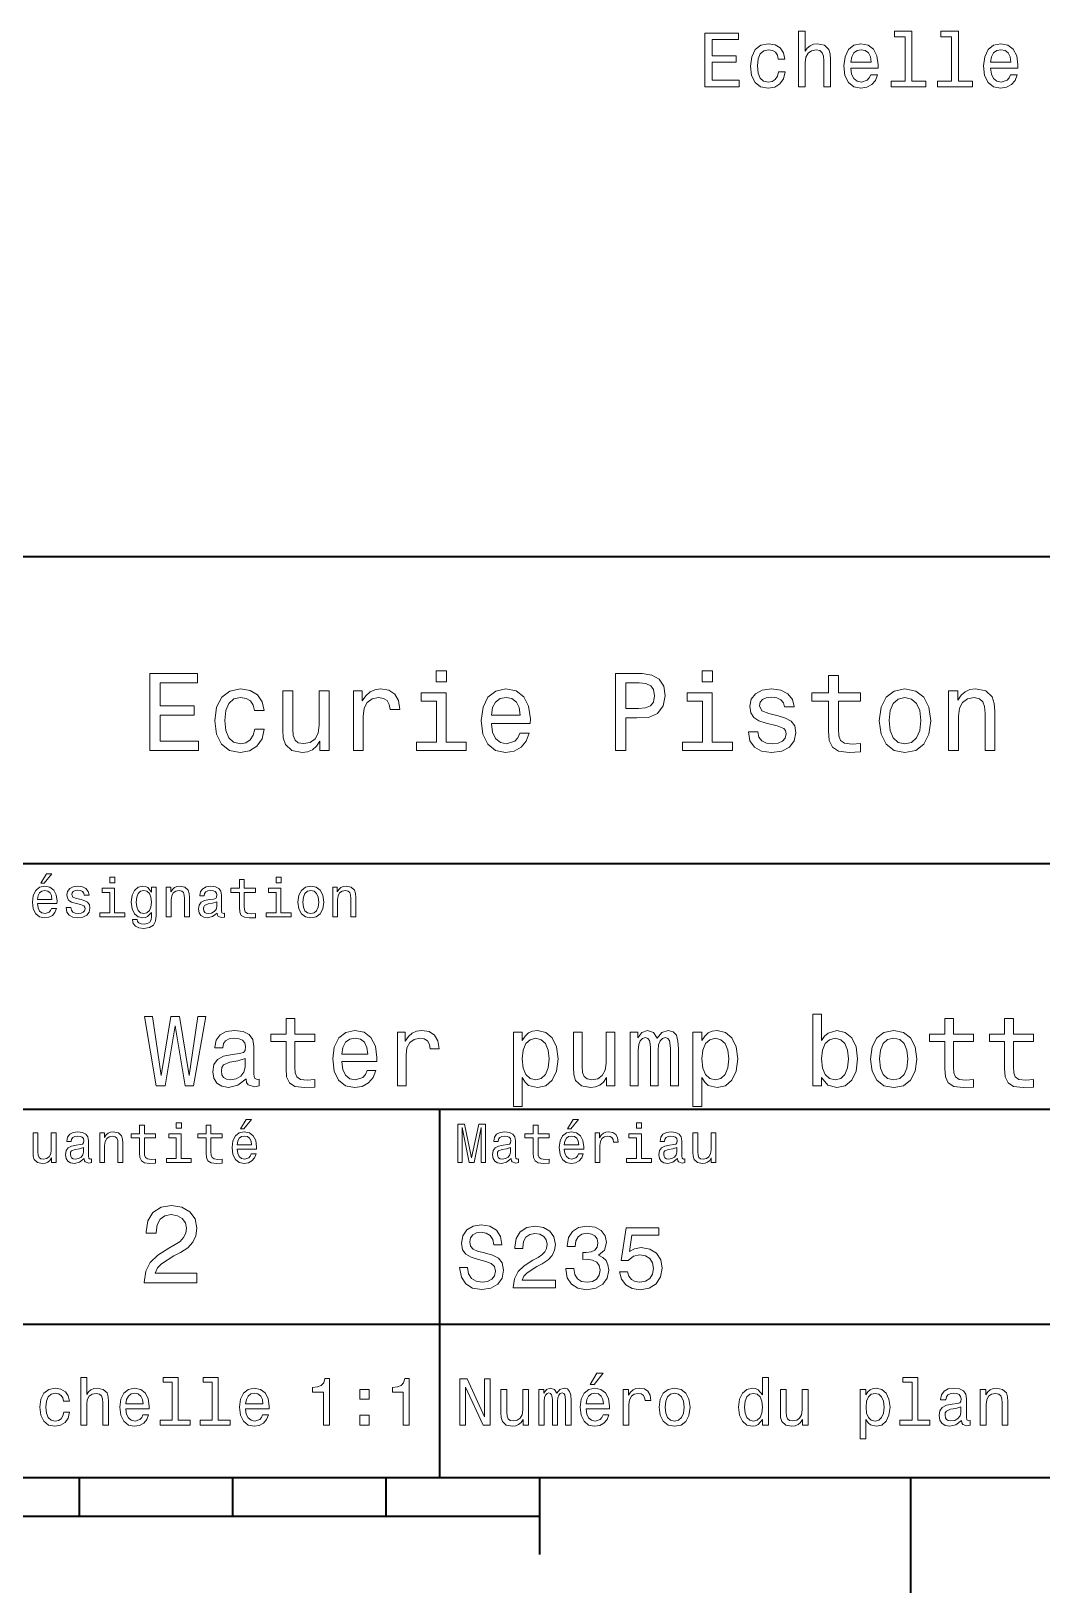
# Model space of a CAD drawing. Extents: x 0 to 297, y 0 to 210.
# Drawn here: x 165.4 to 231.2, y 2.5 to 104.2 of the extents above; entities that cross this region are included whole.
import ezdxf

# ---------------------------------------------------------------- set-up
doc = ezdxf.new("R2010")
doc.units = 0

msp = doc.modelspace()

# ---------------------------------------------------------------- linework, layer by layer
at = {"color": 7, "lineweight": 35}
for p, q in [((97, 70), (287, 70)), ((162, 50), (287, 50)), ((162, 34), (287, 34)), ((162, 20), (287, 20)), ((10, 10), (287, 10)), ((97, 10), (287, 10)), ((98.5, 7.5), (198.5, 7.5))]:
    msp.add_line(p, q, dxfattribs=at)
at = {"color": 7, "lineweight": 35, "ltscale": 0.35}
msp.add_line((192, 20), (192, 34), dxfattribs=at)
at = {"color": 7, "lineweight": 35, "ltscale": 0.25}
msp.add_line((192, 10), (192, 20), dxfattribs=at)
at = {"color": 7, "lineweight": 35, "ltscale": 0.0625}
for p, q in [((168.5, 10), (168.5, 7.5)), ((178.5, 10), (178.5, 7.5)), ((188.5, 10), (188.5, 7.5))]:
    msp.add_line(p, q, dxfattribs=at)
at = {"color": 7, "lineweight": 35, "ltscale": 0.125}
msp.add_line((198.5, 10), (198.5, 5), dxfattribs=at)
at = {"color": 7, "lineweight": 35, "ltscale": 0.1875}
msp.add_line((222.699997, 10), (222.699997, 2.5), dxfattribs=at)
at = {"color": 7, "lineweight": 13}
for points in [[(209.293045, 100.607895), (211.512054, 100.607895), (211.512054, 101.031525), (209.757019, 101.031525), (209.757019, 102.216682), (211.320419, 102.216682), (211.320419, 102.635269), (209.757019, 102.635269), (209.757019, 103.684265), (211.47171, 103.684265), (211.47171, 104.107895), (209.293045, 104.107895)], [(215.380219, 100.607895), (215.82402, 100.607895), (215.82402, 102.171295), (215.869415, 102.529366), (216.015656, 102.791611), (216.242615, 102.952995), (216.545197, 103.013512), (216.787277, 102.963081), (216.938568, 102.826912), (217.014221, 102.599968), (217.039444, 102.297379), (217.039444, 100.607895), (217.483246, 100.607895), (217.483246, 102.388153), (217.463074, 102.746223), (217.372284, 103.043777), (217.074738, 103.316109), (216.610764, 103.411926), (216.358597, 103.376625), (216.141739, 103.280807), (215.96019, 103.129509), (215.82402, 102.922737), (215.82402, 104.228935), (215.380219, 104.228935)], [(222.334824, 103.855736), (222.334824, 100.981094), (221.421997, 100.981094), (221.421997, 100.607895), (223.686417, 100.607895), (223.686417, 100.981094), (222.778625, 100.981094), (222.778625, 104.228935), (221.638855, 104.228935), (221.638855, 103.855736)], [(225.37085, 103.855736), (225.37085, 100.981094), (224.458023, 100.981094), (224.458023, 100.607895), (226.722443, 100.607895), (226.722443, 100.981094), (225.814651, 100.981094), (225.814651, 104.228935), (224.674881, 104.228935), (224.674881, 103.855736)], [(214.06897, 102.418411), (214.507736, 102.418411), (214.416962, 102.821869), (214.200104, 103.139595), (213.862198, 103.336281), (213.423447, 103.411926), (212.939301, 103.311066), (212.571136, 103.028641), (212.339157, 102.56971), (212.258453, 101.954437), (212.334106, 101.344208), (212.56105, 100.890312), (212.919128, 100.607895), (213.40831, 100.512077), (213.842026, 100.587723), (214.179932, 100.799538), (214.411911, 101.132393), (214.512787, 101.576195), (214.089157, 101.576195), (214.013504, 101.293777), (213.872284, 101.081955), (213.670563, 100.950836), (213.423447, 100.910492), (213.115814, 100.976051), (212.893906, 101.17778), (212.757736, 101.505592), (212.712341, 101.969566), (212.757736, 102.423454), (212.898941, 102.751266), (213.1259, 102.952995), (213.423447, 103.023598), (213.685684, 102.97821), (213.882385, 102.862221), (214.013504, 102.670578)], [(218.804565, 101.833397), (220.579788, 101.833397), (220.584824, 102.040169), (220.504135, 102.62014), (220.282227, 103.053864), (219.929214, 103.316109), (219.46019, 103.411926), (219.001251, 103.311066), (218.648224, 103.028641), (218.42128, 102.56971), (218.340591, 101.964523), (218.416245, 101.344208), (218.643188, 100.890312), (218.991165, 100.607895), (219.445053, 100.512077), (219.838425, 100.577637), (220.161194, 100.749107), (220.398224, 101.021439), (220.534393, 101.384552), (220.095642, 101.384552), (220.004852, 101.182823), (219.873734, 101.031525), (219.500534, 100.910492), (219.213074, 100.965965), (218.996216, 101.142479), (218.854996, 101.429939), (218.804565, 101.818268)], [(218.804565, 102.206596), (218.860046, 102.554581), (218.996216, 102.811783), (219.202988, 102.968124), (219.475311, 103.023598), (219.742615, 102.968124), (219.949387, 102.811783), (220.075455, 102.554581), (220.12085, 102.206596)], [(227.912643, 101.833397), (229.687851, 101.833397), (229.692902, 102.040169), (229.612213, 102.62014), (229.390305, 103.053864), (229.037277, 103.316109), (228.568253, 103.411926), (228.109329, 103.311066), (227.756302, 103.028641), (227.529358, 102.56971), (227.448654, 101.964523), (227.524307, 101.344208), (227.751251, 100.890312), (228.099243, 100.607895), (228.553131, 100.512077), (228.946503, 100.577637), (229.269272, 100.749107), (229.506302, 101.021439), (229.642456, 101.384552), (229.203705, 101.384552), (229.11293, 101.182823), (228.981796, 101.031525), (228.608597, 100.910492), (228.321136, 100.965965), (228.104279, 101.142479), (227.963074, 101.429939), (227.912643, 101.818268)], [(227.912643, 102.206596), (227.968109, 102.554581), (228.104279, 102.811783), (228.31105, 102.968124), (228.583389, 103.023598), (228.850677, 102.968124), (229.057449, 102.811783), (229.183533, 102.554581), (229.228912, 102.206596)], [(173.109512, 57.381123), (176.279541, 57.381123), (176.279541, 57.986309), (173.772339, 57.986309), (173.772339, 59.679394), (176.005768, 59.679394), (176.005768, 60.277374), (173.772339, 60.277374), (173.772339, 61.775936), (176.221893, 61.775936), (176.221893, 62.381123), (173.109512, 62.381123)], [(192.439484, 62.554031), (191.769455, 62.554031), (191.769455, 61.833572), (192.439484, 61.833572)], [(203.462524, 57.381123), (204.125351, 57.381123), (204.125351, 59.492073), (204.860229, 59.492073), (205.602295, 59.528095), (206.193085, 59.780258), (206.574921, 60.270172), (206.704605, 60.940201), (206.603745, 61.559795), (206.315552, 62.013687), (205.840057, 62.287464), (205.191635, 62.381123), (203.462524, 62.381123)], [(209.788177, 62.554031), (209.118149, 62.554031), (209.118149, 61.833572), (209.788177, 61.833572)], [(217.353027, 60.579971), (217.353027, 58.64193), (217.396255, 58.015129), (217.597992, 57.582851), (218.001434, 57.330688), (218.685883, 57.244236), (219.43515, 57.280258), (219.43515, 57.827808), (218.887604, 57.78458), (218.390488, 57.842216), (218.123917, 58.022331), (218.008652, 58.324928), (217.98703, 58.75), (217.98703, 60.579971), (219.43515, 60.579971), (219.43515, 61.120316), (217.98703, 61.120316), (217.98703, 62.251438), (217.353027, 62.251438), (217.353027, 61.120316), (216.257935, 61.120316), (216.257935, 60.579971)], [(179.932281, 59.967579), (180.559082, 59.967579), (180.429398, 60.543945), (180.119598, 60.997837), (179.636887, 61.278816), (179.010086, 61.386887), (178.318436, 61.242794), (177.792511, 60.839336), (177.46109, 60.183716), (177.345825, 59.304752), (177.453888, 58.432995), (177.778091, 57.78458), (178.289627, 57.381123), (178.988464, 57.244236), (179.608063, 57.352303), (180.090775, 57.6549), (180.42218, 58.130402), (180.566284, 58.764408), (179.96109, 58.764408), (179.853027, 58.36095), (179.651291, 58.058357), (179.363113, 57.871037), (179.010086, 57.8134), (178.570602, 57.907059), (178.253601, 58.195244), (178.059082, 58.663544), (177.994232, 59.326366), (178.059082, 59.974781), (178.260803, 60.443081), (178.585007, 60.731266), (179.010086, 60.83213), (179.38472, 60.767288), (179.66571, 60.601585), (179.853027, 60.327808)], [(184.788177, 61.25), (184.154175, 61.25), (184.154175, 59.016571), (184.082123, 58.497837), (183.873199, 58.123196), (183.548996, 57.892651), (183.123917, 57.820602), (182.785294, 57.878242), (182.569168, 58.051151), (182.446686, 58.346542), (182.417862, 58.764408), (182.417862, 61.25), (181.783859, 61.25), (181.783859, 58.706772), (181.805481, 58.195244), (181.942368, 57.770172), (182.360229, 57.381123), (183.030258, 57.244236), (183.390488, 57.294666), (183.700287, 57.424351), (183.966858, 57.647694), (184.182999, 57.971901), (184.182999, 57.381123), (184.788177, 57.381123)], [(186.380402, 57.381123), (187.014404, 57.381123), (187.014404, 59.592937), (187.079254, 60.12608), (187.273773, 60.507923), (187.590775, 60.738472), (188.015854, 60.817722), (188.332855, 60.767288), (188.570602, 60.623199), (188.714691, 60.378242), (188.765121, 60.046829), (189.406342, 60.046829), (189.319885, 60.630402), (189.082123, 61.048271), (188.685883, 61.30043), (188.145538, 61.386887), (187.778091, 61.32925), (187.46109, 61.185158), (187.180115, 60.940201), (186.956772, 60.608788), (186.956772, 61.25), (186.380402, 61.25)], [(192.417862, 57.914265), (192.417862, 61.120316), (190.789627, 61.120316), (190.789627, 60.579971), (191.783859, 60.579971), (191.783859, 57.914265), (190.48703, 57.914265), (190.48703, 57.381123), (193.729111, 57.381123), (193.729111, 57.914265)], [(195.37175, 59.131844), (197.907776, 59.131844), (197.914978, 59.427231), (197.799713, 60.255764), (197.482712, 60.875359), (196.978378, 61.25), (196.30835, 61.386887), (195.65274, 61.242794), (195.148407, 60.839336), (194.824203, 60.183716), (194.708923, 59.319164), (194.817001, 58.432995), (195.141205, 57.78458), (195.638321, 57.381123), (196.286743, 57.244236), (196.848694, 57.337894), (197.309799, 57.582851), (197.648407, 57.971901), (197.842941, 58.490631), (197.216141, 58.490631), (197.086456, 58.20245), (196.899139, 57.986309), (196.365997, 57.8134), (195.955322, 57.892651), (195.645538, 58.14481), (195.443802, 58.555473), (195.37175, 59.110229)], [(205.01152, 61.76873), (205.443802, 61.725502), (205.760803, 61.588615), (205.94812, 61.336452), (206.01297, 60.940201), (205.940918, 60.522331), (205.746399, 60.270172), (205.414978, 60.140488), (204.96109, 60.104465), (204.125351, 60.104465), (204.125351, 61.76873)], [(209.766571, 57.914265), (209.766571, 61.120316), (208.138321, 61.120316), (208.138321, 60.579971), (209.132568, 60.579971), (209.132568, 57.914265), (207.835724, 57.914265), (207.835724, 57.381123), (211.077805, 57.381123), (211.077805, 57.914265)], [(214.060516, 59.636166), (213.44812, 59.780258), (212.994232, 59.945965), (212.842941, 60.28458), (212.886169, 60.522331), (213.03746, 60.695244), (213.282425, 60.803314), (213.635437, 60.846542), (213.97406, 60.803314), (214.240631, 60.67363), (214.413544, 60.479107), (214.485596, 60.219738), (215.105194, 60.219738), (215.105194, 60.23415), (214.997116, 60.70245), (214.701721, 61.069885), (214.240631, 61.30043), (213.635437, 61.386887), (213.023056, 61.30043), (212.57637, 61.062679), (212.29538, 60.709652), (212.208939, 60.262966), (212.273773, 59.830688), (212.475494, 59.528095), (212.806915, 59.311958), (213.289627, 59.16066), (213.995682, 58.987751), (214.427948, 58.807636), (214.543228, 58.663544), (214.586456, 58.447407), (214.521606, 58.180836), (214.348694, 57.979107), (214.067719, 57.849422), (213.693085, 57.806194), (213.296829, 57.849422), (213.008636, 58.000721), (212.814117, 58.245674), (212.734863, 58.584293), (212.122482, 58.584293), (212.223343, 58.007923), (212.518738, 57.590057), (212.98703, 57.337894), (213.635437, 57.244236), (214.312683, 57.337894), (214.809799, 57.590057), (215.112396, 57.993515), (215.220459, 58.519451), (215.141205, 58.973343), (214.917862, 59.283138), (214.55043, 59.484871)], [(220.65274, 59.311958), (220.768005, 58.432995), (221.099426, 57.78458), (221.625366, 57.381123), (222.331421, 57.244236), (223.030258, 57.381123), (223.556198, 57.777374), (223.887604, 58.425793), (224.010086, 59.311958), (223.887604, 60.190922), (223.556198, 60.846542), (223.030258, 61.242794), (222.331421, 61.386887), (221.625366, 61.242794), (221.099426, 60.839336), (220.768005, 60.190922)], [(225.177246, 57.381123), (225.811249, 57.381123), (225.811249, 59.614552), (225.876083, 60.12608), (226.085022, 60.500717), (226.409225, 60.731266), (226.841507, 60.817722), (227.187317, 60.745674), (227.403458, 60.551151), (227.511536, 60.226944), (227.547546, 59.794666), (227.547546, 57.381123), (228.181564, 57.381123), (228.181564, 59.924351), (228.15274, 60.435879), (228.023056, 60.86095), (227.597992, 61.25), (226.935165, 61.386887), (226.567719, 61.336452), (226.257935, 61.199566), (225.991364, 60.969017), (225.782425, 60.659222), (225.782425, 61.25), (225.177246, 61.25)], [(195.37175, 59.664986), (195.451004, 60.162102), (195.645538, 60.529537), (195.940918, 60.75288), (196.329971, 60.83213), (196.711807, 60.75288), (197.007202, 60.529537), (197.187317, 60.162102), (197.252167, 59.664986)], [(221.301147, 59.319164), (221.365997, 59.967579), (221.567719, 60.435879), (221.891937, 60.72406), (222.331421, 60.824928), (222.763687, 60.72406), (223.087891, 60.443081), (223.289627, 59.967579), (223.361679, 59.319164), (223.289627, 58.663544), (223.087891, 58.188038), (222.763687, 57.899853), (222.331421, 57.806194), (221.891937, 57.899853), (221.567719, 58.188038), (221.365997, 58.663544)], [(166.004318, 48.728386), (166.216858, 48.728386), (166.717575, 49.340778), (166.364548, 49.340778)], [(170.824203, 49.117435), (170.489197, 49.117435), (170.489197, 48.757202), (170.824203, 48.757202)], [(178.943802, 48.130402), (178.943802, 47.161381), (178.965424, 46.84798), (179.066284, 46.631844), (179.268005, 46.505764), (179.610229, 46.462536), (179.984863, 46.480545), (179.984863, 46.754322), (179.71109, 46.732708), (179.46254, 46.761528), (179.329254, 46.851585), (179.271606, 47.00288), (179.260803, 47.215416), (179.260803, 48.130402), (179.984863, 48.130402), (179.984863, 48.400574), (179.260803, 48.400574), (179.260803, 48.966137), (178.943802, 48.966137), (178.943802, 48.400574), (178.396255, 48.400574), (178.396255, 48.130402)], [(181.667145, 49.117435), (181.332138, 49.117435), (181.332138, 48.757202), (181.667145, 48.757202)], [(165.784576, 47.406338), (167.052597, 47.406338), (167.056198, 47.554035), (166.998566, 47.9683), (166.840057, 48.278099), (166.587891, 48.465416), (166.252884, 48.533859), (165.925079, 48.461815), (165.672913, 48.260086), (165.510803, 47.932278), (165.453171, 47.5), (165.507202, 47.056915), (165.669312, 46.732708), (165.917862, 46.530979), (166.242081, 46.462536), (166.523056, 46.509365), (166.753601, 46.631844), (166.922913, 46.826366), (167.020172, 47.085735), (166.706772, 47.085735), (166.641937, 46.941643), (166.548264, 46.833572), (166.281708, 46.747116), (166.07637, 46.786743), (165.921463, 46.912823), (165.820602, 47.118156), (165.784576, 47.395531)], [(165.784576, 47.672909), (165.824203, 47.921471), (165.921463, 48.105186), (166.069168, 48.216858), (166.263687, 48.256485), (166.454605, 48.216858), (166.60231, 48.105186), (166.692368, 47.921471), (166.724777, 47.672909)], [(168.623199, 47.658501), (168.317001, 47.730545), (168.090057, 47.8134), (168.014404, 47.982708), (168.036026, 48.101585), (168.111664, 48.188038), (168.234146, 48.242073), (168.41066, 48.263687), (168.579971, 48.242073), (168.713257, 48.177231), (168.799713, 48.079971), (168.835739, 47.950287), (169.145538, 47.950287), (169.145538, 47.957493), (169.091492, 48.191643), (168.943802, 48.375359), (168.713257, 48.490635), (168.41066, 48.533859), (168.104462, 48.490635), (167.881119, 48.371758), (167.740631, 48.195244), (167.697403, 47.971901), (167.729828, 47.755764), (167.830688, 47.604465), (167.996399, 47.496399), (168.237747, 47.42075), (168.590775, 47.334293), (168.806915, 47.244236), (168.864548, 47.172188), (168.886169, 47.064121), (168.853745, 46.930836), (168.767288, 46.829971), (168.626801, 46.765129), (168.439484, 46.743515), (168.241348, 46.765129), (168.09726, 46.840778), (168, 46.963257), (167.960373, 47.132565), (167.654175, 47.132565), (167.704605, 46.844379), (167.85231, 46.635445), (168.086456, 46.509365), (168.41066, 46.462536), (168.749283, 46.509365), (168.997833, 46.635445), (169.149139, 46.837173), (169.203171, 47.100143), (169.163544, 47.327087), (169.05188, 47.481987), (168.868149, 47.582851)], [(170.8134, 46.79755), (170.8134, 48.400574), (169.999283, 48.400574), (169.999283, 48.130402), (170.496399, 48.130402), (170.496399, 46.79755), (169.847977, 46.79755), (169.847977, 46.530979), (171.469025, 46.530979), (171.469025, 46.79755)], [(173.518738, 46.617435), (173.518738, 48.465416), (173.216141, 48.465416), (173.216141, 48.152016), (172.967575, 48.4366), (172.816284, 48.508644), (172.646973, 48.533859), (172.340775, 48.461815), (172.103027, 48.260086), (171.94812, 47.935879), (171.894089, 47.5), (171.94812, 47.060516), (172.103027, 46.736309), (172.340775, 46.530979), (172.646973, 46.462536), (172.819885, 46.487751), (172.963974, 46.552593), (173.216141, 46.826366), (173.216141, 46.552593), (173.187317, 46.336456), (173.108063, 46.181557), (172.956772, 46.091499), (172.729828, 46.059078), (172.531708, 46.080692), (172.391205, 46.134727), (172.30835, 46.228386), (172.283142, 46.354465), (171.976944, 46.354465), (171.976944, 46.340057), (172.023773, 46.109509), (172.167862, 45.9366), (172.398407, 45.824928), (172.711823, 45.785301), (173.086456, 45.839336), (173.335022, 45.990635), (173.47551, 46.253601)], [(172.221909, 47.5), (172.254318, 47.820606), (172.351593, 48.058357), (172.502884, 48.198845), (172.704605, 48.249279), (172.917145, 48.198845), (173.075653, 48.058357), (173.172913, 47.820606), (173.208939, 47.5), (173.172913, 47.172188), (173.075653, 46.938038), (172.917145, 46.793949), (172.704605, 46.747116), (172.502884, 46.793949), (172.351593, 46.938038), (172.254318, 47.175793)], [(174.181549, 46.530979), (174.498566, 46.530979), (174.498566, 47.647694), (174.530975, 47.903458), (174.635452, 48.090778), (174.797546, 48.206051), (175.013687, 48.249279), (175.1866, 48.213257), (175.294662, 48.115993), (175.348709, 47.953888), (175.366714, 47.737751), (175.366714, 46.530979), (175.683716, 46.530979), (175.683716, 47.802593), (175.669312, 48.058357), (175.604462, 48.270893), (175.391937, 48.465416), (175.060516, 48.533859), (174.876801, 48.508644), (174.721909, 48.440201), (174.588623, 48.324928), (174.484146, 48.170029), (174.484146, 48.465416), (174.181549, 48.465416)], [(177.499283, 46.783142), (177.499283, 46.772335), (177.517288, 46.649857), (177.57132, 46.5634), (177.798264, 46.494957), (177.974777, 46.523773), (177.974777, 46.76873), (177.899139, 46.757923), (177.798264, 46.804756), (177.780258, 46.948845), (177.780258, 47.950287), (177.73703, 48.206051), (177.610947, 48.386166), (177.391205, 48.494236), (177.081406, 48.533859), (176.778824, 48.490635), (176.555481, 48.368156), (176.414978, 48.177231), (176.368149, 47.925072), (176.368149, 47.903458), (176.65274, 47.903458), (176.677948, 48.054756), (176.757202, 48.162823), (176.886887, 48.227665), (177.070602, 48.25288), (177.247116, 48.234871), (177.373199, 48.180836), (177.448853, 48.087173), (177.47406, 47.957493), (177.459656, 47.806194), (177.402023, 47.730545), (177.257919, 47.694523), (176.987747, 47.665707), (176.677948, 47.600864), (176.458206, 47.485592), (176.328537, 47.305473), (176.28891, 47.038906), (176.324921, 46.801151), (176.4366, 46.624638), (176.616714, 46.512966), (176.86528, 46.473343), (177.200287, 46.548992)], [(181.656342, 46.79755), (181.656342, 48.400574), (180.842224, 48.400574), (180.842224, 48.130402), (181.33934, 48.130402), (181.33934, 46.79755), (180.690918, 46.79755), (180.690918, 46.530979), (182.311966, 46.530979), (182.311966, 46.79755)], [(182.762253, 47.496399), (182.819885, 47.056915), (182.985596, 46.732708), (183.248566, 46.530979), (183.601593, 46.462536), (183.951004, 46.530979), (184.213974, 46.729107), (184.379684, 47.053314), (184.440918, 47.496399), (184.379684, 47.935879), (184.213974, 48.263687), (183.951004, 48.461815), (183.601593, 48.533859), (183.248566, 48.461815), (182.985596, 48.260086), (182.819885, 47.935879)], [(183.086456, 47.5), (183.118881, 47.824207), (183.219742, 48.058357), (183.381851, 48.20245), (183.601593, 48.25288), (183.817719, 48.20245), (183.979828, 48.061958), (184.080688, 47.824207), (184.116714, 47.5), (184.080688, 47.172188), (183.979828, 46.934437), (183.817719, 46.790344), (183.601593, 46.743515), (183.381851, 46.790344), (183.219742, 46.934437), (183.118881, 47.172188)], [(185.024506, 46.530979), (185.341492, 46.530979), (185.341492, 47.647694), (185.373917, 47.903458), (185.478394, 48.090778), (185.640488, 48.206051), (185.856628, 48.249279), (186.029541, 48.213257), (186.137604, 48.115993), (186.19165, 47.953888), (186.209656, 47.737751), (186.209656, 46.530979), (186.526657, 46.530979), (186.526657, 47.802593), (186.512253, 48.058357), (186.447403, 48.270893), (186.234879, 48.465416), (185.903458, 48.533859), (185.719742, 48.508644), (185.56485, 48.440201), (185.431564, 48.324928), (185.327087, 48.170029), (185.327087, 48.465416), (185.024506, 48.465416)], [(177.463257, 47.208214), (177.420029, 47.020893), (177.304749, 46.876801), (177.131851, 46.783142), (176.919312, 46.750721), (176.782425, 46.76873), (176.68515, 46.826366), (176.623917, 46.927231), (176.605911, 47.067722), (176.620316, 47.193802), (176.677948, 47.283859), (176.908508, 47.384727), (177.200287, 47.427952), (177.463257, 47.514408)], [(173.529541, 35.530258), (174.100143, 35.530258), (174.748566, 39.433716), (175.416428, 35.530258), (175.96109, 35.530258), (176.752167, 40.036743), (176.233429, 40.036743), (175.675797, 36.204609), (175.033859, 40.036743), (174.469742, 40.036743), (173.840775, 36.204609), (173.283142, 40.036743), (172.751434, 40.036743)], [(181.984863, 38.409222), (181.984863, 36.664986), (182.023773, 36.100864), (182.205338, 35.711815), (182.568451, 35.484871), (183.184433, 35.407059), (183.858795, 35.43948), (183.858795, 35.932274), (183.365997, 35.893372), (182.918594, 35.945244), (182.67868, 36.107349), (182.574921, 36.379681), (182.555481, 36.762245), (182.555481, 38.409222), (183.858795, 38.409222), (183.858795, 38.895531), (182.555481, 38.895531), (182.555481, 39.913544), (181.984863, 39.913544), (181.984863, 38.895531), (180.999283, 38.895531), (180.999283, 38.409222)], [(216.889038, 36.068443), (217.310516, 35.569164), (217.887604, 35.407059), (218.432281, 35.530258), (218.866714, 35.899857), (219.139038, 36.489914), (219.242798, 37.274494), (219.139038, 38.059078), (218.860229, 38.642651), (218.432281, 39.005764), (217.887604, 39.135445), (217.317001, 38.966858), (217.083572, 38.759365), (216.889038, 38.480545), (216.889038, 40.185879), (216.318451, 40.185879), (216.318451, 35.530258), (216.889038, 35.530258)], [(224.922913, 38.409222), (224.922913, 36.664986), (224.961807, 36.100864), (225.143372, 35.711815), (225.506485, 35.484871), (226.122467, 35.407059), (226.796829, 35.43948), (226.796829, 35.932274), (226.304031, 35.893372), (225.856628, 35.945244), (225.616714, 36.107349), (225.51297, 36.379681), (225.493515, 36.762245), (225.493515, 38.409222), (226.796829, 38.409222), (226.796829, 38.895531), (225.493515, 38.895531), (225.493515, 39.913544), (224.922913, 39.913544), (224.922913, 38.895531), (223.937317, 38.895531), (223.937317, 38.409222)], [(228.82637, 38.409222), (228.82637, 36.664986), (228.865265, 36.100864), (229.046829, 35.711815), (229.409943, 35.484871), (230.02594, 35.407059), (230.700287, 35.43948), (230.700287, 35.932274), (230.207489, 35.893372), (229.760086, 35.945244), (229.520172, 36.107349), (229.416428, 36.379681), (229.396973, 36.762245), (229.396973, 38.409222), (230.700287, 38.409222), (230.700287, 38.895531), (229.396973, 38.895531), (229.396973, 39.913544), (228.82637, 39.913544), (228.82637, 38.895531), (227.840775, 38.895531), (227.840775, 38.409222)], [(179.38472, 35.98415), (179.38472, 35.964695), (179.417145, 35.744236), (179.514404, 35.588615), (179.922913, 35.465416), (180.240631, 35.517288), (180.240631, 35.958214), (180.104462, 35.938759), (179.922913, 36.023052), (179.890488, 36.282421), (179.890488, 38.085014), (179.812683, 38.545387), (179.585739, 38.869595), (179.190201, 39.064121), (178.632568, 39.135445), (178.087891, 39.057636), (177.685883, 38.837173), (177.432999, 38.493515), (177.348709, 38.039623), (177.348709, 38.000721), (177.860947, 38.000721), (177.906342, 38.273052), (178.048996, 38.467579), (178.282425, 38.584293), (178.613113, 38.629681), (178.930832, 38.59726), (179.157776, 38.5), (179.293945, 38.331409), (179.33934, 38.09798), (179.3134, 37.825645), (179.209656, 37.68948), (178.950287, 37.624638), (178.463974, 37.572765), (177.906342, 37.456051), (177.510803, 37.248558), (177.277374, 36.924351), (177.206055, 36.444523), (177.270889, 36.016571), (177.471909, 35.698845), (177.796112, 35.497837), (178.243515, 35.426514), (178.846542, 35.562679)], [(185.622482, 37.105907), (187.904907, 37.105907), (187.911377, 37.371758), (187.807632, 38.117435), (187.522339, 38.675072), (187.068451, 39.012245), (186.465424, 39.135445), (185.875366, 39.005764), (185.421463, 38.642651), (185.129684, 38.052593), (185.02594, 37.274494), (185.123199, 36.476944), (185.414978, 35.893372), (185.862396, 35.530258), (186.445969, 35.407059), (186.951736, 35.491352), (187.366714, 35.711815), (187.671463, 36.061958), (187.846542, 36.528816), (187.282425, 36.528816), (187.16571, 36.269451), (186.997116, 36.074928), (186.517288, 35.919308), (186.14769, 35.990631), (185.868881, 36.217579), (185.687317, 36.587173), (185.622482, 37.086452)], [(189.240631, 35.530258), (189.811234, 35.530258), (189.811234, 37.520893), (189.869598, 38.000721), (190.044678, 38.344379), (190.329971, 38.551872), (190.71254, 38.623199), (190.997833, 38.577808), (191.211823, 38.448124), (191.341492, 38.227665), (191.386887, 37.929394), (191.963974, 37.929394), (191.886169, 38.454609), (191.672195, 38.830692), (191.315567, 39.057636), (190.829254, 39.135445), (190.498566, 39.083572), (190.213257, 38.953888), (189.960373, 38.733429), (189.759369, 38.435158), (189.759369, 39.012245), (189.240631, 39.012245)], [(197.371765, 38.474064), (197.371765, 39.012245), (196.801147, 39.012245), (196.801147, 34.181557), (197.371765, 34.181557), (197.371765, 36.061958), (197.572769, 35.757202), (197.799713, 35.556194), (198.370316, 35.407059), (198.914978, 35.530258), (199.342941, 35.899857), (199.621765, 36.483429), (199.72551, 37.274494), (199.621765, 38.059078), (199.342941, 38.642651), (198.914978, 39.005764), (198.370316, 39.135445), (198.059082, 39.096542), (197.793228, 38.973343), (197.566284, 38.76585)], [(203.421478, 39.012245), (202.850861, 39.012245), (202.850861, 37.002159), (202.786026, 36.535301), (202.597977, 36.198124), (202.306198, 35.990631), (201.92363, 35.925793), (201.618881, 35.977665), (201.424347, 36.133286), (201.314117, 36.399136), (201.288177, 36.775215), (201.288177, 39.012245), (200.717575, 39.012245), (200.717575, 36.723343), (200.73703, 36.262966), (200.860229, 35.880402), (201.236313, 35.530258), (201.83934, 35.407059), (202.163544, 35.45245), (202.442368, 35.569164), (202.682281, 35.770172), (202.876801, 36.061958), (202.876801, 35.530258), (203.421478, 35.530258)], [(204.413544, 35.530258), (204.938751, 35.530258), (204.938751, 37.858067), (204.971176, 38.208214), (205.068451, 38.461094), (205.217575, 38.610229), (205.412109, 38.668587), (205.567719, 38.616714), (205.671478, 38.48703), (205.723343, 38.266571), (205.742798, 37.974781), (205.742798, 35.530258), (206.235596, 35.530258), (206.235596, 37.858067), (206.268005, 38.201729), (206.365265, 38.454609), (206.520889, 38.610229), (206.715424, 38.668587), (206.871033, 38.616714), (206.974792, 38.48703), (207.039627, 37.974781), (207.039627, 35.530258), (207.56485, 35.530258), (207.56485, 37.935879), (207.532425, 38.435158), (207.42868, 38.817722), (207.221176, 39.051151), (206.884003, 39.135445), (206.488464, 39.005764), (206.183716, 38.629681), (205.943802, 38.999279), (205.541779, 39.135445), (205.17218, 39.005764), (204.919312, 38.642651), (204.919312, 39.012245), (204.413544, 39.012245)], [(209.082123, 38.474064), (209.082123, 39.012245), (208.511536, 39.012245), (208.511536, 34.181557), (209.082123, 34.181557), (209.082123, 36.061958), (209.283142, 35.757202), (209.510086, 35.556194), (210.080688, 35.407059), (210.625366, 35.530258), (211.053314, 35.899857), (211.332123, 36.483429), (211.435883, 37.274494), (211.332123, 38.059078), (211.053314, 38.642651), (210.625366, 39.005764), (210.080688, 39.135445), (209.769455, 39.096542), (209.503601, 38.973343), (209.276657, 38.76585)], [(220.085724, 37.268009), (220.189484, 36.476944), (220.487747, 35.893372), (220.96109, 35.530258), (221.596542, 35.407059), (222.225494, 35.530258), (222.698853, 35.886887), (222.997116, 36.470459), (223.107346, 37.268009), (222.997116, 38.059078), (222.698853, 38.649136), (222.225494, 39.005764), (221.596542, 39.135445), (220.96109, 39.005764), (220.487747, 38.642651), (220.189484, 38.059078)], [(185.622482, 37.585735), (185.693802, 38.033138), (185.868881, 38.363831), (186.13472, 38.564842), (186.484863, 38.636166), (186.828537, 38.564842), (187.094376, 38.363831), (187.256485, 38.033138), (187.31485, 37.585735)], [(198.273056, 35.919308), (197.890488, 36.003601), (197.611664, 36.262966), (197.4366, 36.684437), (197.378235, 37.274494), (197.4366, 37.858067), (197.611664, 38.279537), (197.890488, 38.532421), (198.273056, 38.623199), (198.623199, 38.532421), (198.902023, 38.273052), (199.077087, 37.851585), (199.141937, 37.274494), (199.077087, 36.690922), (198.902023, 36.262966), (198.623199, 36.003601)], [(209.983429, 35.919308), (209.600861, 36.003601), (209.322052, 36.262966), (209.146973, 36.684437), (209.088623, 37.274494), (209.146973, 37.858067), (209.322052, 38.279537), (209.600861, 38.532421), (209.983429, 38.623199), (210.333572, 38.532421), (210.612396, 38.273052), (210.78746, 37.851585), (210.852295, 37.274494), (210.78746, 36.690922), (210.612396, 36.262966), (210.333572, 36.003601)], [(218.65921, 37.274494), (218.594376, 36.690922), (218.419312, 36.262966), (218.140488, 36.003601), (217.790344, 35.919308), (217.407776, 36.003601), (217.128967, 36.262966), (216.953888, 36.684437), (216.895538, 37.274494), (216.953888, 37.858067), (217.128967, 38.279537), (217.407776, 38.532421), (217.790344, 38.623199), (218.140488, 38.532421), (218.419312, 38.273052), (218.594376, 37.851585)], [(220.669312, 37.274494), (220.727661, 37.858067), (220.90921, 38.279537), (221.201004, 38.538902), (221.596542, 38.629681), (221.985596, 38.538902), (222.277374, 38.286022), (222.458923, 37.858067), (222.523773, 37.274494), (222.458923, 36.684437), (222.277374, 36.256481), (221.985596, 35.997116), (221.596542, 35.912823), (221.201004, 35.997116), (220.90921, 36.256481), (220.727661, 36.684437)], [(179.319885, 36.749279), (179.242081, 36.412102), (179.034576, 36.152737), (178.723343, 35.98415), (178.340775, 35.925793), (178.094376, 35.958214), (177.919312, 36.061958), (177.809082, 36.243515), (177.776657, 36.496395), (177.802597, 36.723343), (177.906342, 36.885445), (178.32132, 37.067001), (178.846542, 37.14481), (179.319885, 37.30043)], [(172.438034, 32.130402), (172.438034, 31.161383), (172.459656, 30.847982), (172.560516, 30.631844), (172.762253, 30.505762), (173.104462, 30.462536), (173.479111, 30.480547), (173.479111, 30.754322), (173.205338, 30.732708), (172.956772, 30.761526), (172.823486, 30.851583), (172.765854, 31.002882), (172.755035, 31.215418), (172.755035, 32.130402), (173.479111, 32.130402), (173.479111, 32.400574), (172.755035, 32.400574), (172.755035, 32.966137), (172.438034, 32.966137), (172.438034, 32.400574), (171.890488, 32.400574), (171.890488, 32.130402)], [(175.161377, 33.117435), (174.82637, 33.117435), (174.82637, 32.757202), (175.161377, 32.757202)], [(176.775223, 32.130402), (176.775223, 31.161383), (176.796829, 30.847982), (176.89769, 30.631844), (177.099426, 30.505762), (177.44165, 30.462536), (177.816284, 30.480547), (177.816284, 30.754322), (177.542511, 30.732708), (177.293945, 30.761526), (177.16066, 30.851583), (177.103027, 31.002882), (177.092224, 31.215418), (177.092224, 32.130402), (177.816284, 32.130402), (177.816284, 32.400574), (177.092224, 32.400574), (177.092224, 32.966137), (176.775223, 32.966137), (176.775223, 32.400574), (176.227661, 32.400574), (176.227661, 32.130402)], [(179.015854, 32.728386), (179.228394, 32.728386), (179.729111, 33.340778), (179.376083, 33.340778)], [(193.183716, 30.530979), (193.46109, 30.530979), (193.46109, 32.80043), (193.929398, 30.530979), (194.239197, 30.530979), (194.703888, 32.80043), (194.703888, 30.530979), (194.984863, 30.530979), (194.984863, 33.030979), (194.545395, 33.030979), (194.08429, 30.826368), (193.626801, 33.030979), (193.183716, 33.030979)], [(198.100861, 32.130402), (198.100861, 31.161383), (198.122482, 30.847982), (198.223343, 30.631844), (198.425079, 30.505762), (198.767288, 30.462536), (199.141937, 30.480547), (199.141937, 30.754322), (198.868149, 30.732708), (198.619598, 30.761526), (198.486313, 30.851583), (198.42868, 31.002882), (198.417862, 31.215418), (198.417862, 32.130402), (199.141937, 32.130402), (199.141937, 32.400574), (198.417862, 32.400574), (198.417862, 32.966137), (198.100861, 32.966137), (198.100861, 32.400574), (197.553314, 32.400574), (197.553314, 32.130402)], [(200.341492, 32.728386), (200.554031, 32.728386), (201.054749, 33.340778), (200.701736, 33.340778)], [(205.161377, 33.117435), (204.82637, 33.117435), (204.82637, 32.757202), (205.161377, 32.757202)], [(166.998566, 32.465416), (166.681549, 32.465416), (166.681549, 31.348703), (166.645538, 31.089336), (166.541061, 30.902016), (166.378967, 30.786743), (166.166428, 30.750719), (165.997116, 30.779539), (165.889053, 30.865993), (165.827805, 31.013687), (165.8134, 31.222622), (165.8134, 32.465416), (165.496399, 32.465416), (165.496399, 31.193804), (165.507202, 30.93804), (165.575653, 30.725504), (165.784576, 30.530979), (166.119598, 30.462536), (166.299713, 30.487751), (166.454605, 30.552593), (166.587891, 30.664265), (166.695969, 30.826368), (166.695969, 30.530979), (166.998566, 30.530979)], [(168.824921, 30.78314), (168.824921, 30.772333), (168.842941, 30.649855), (168.896973, 30.5634), (169.123917, 30.494957), (169.30043, 30.523775), (169.30043, 30.768732), (169.224777, 30.757925), (169.123917, 30.804754), (169.105911, 30.948847), (169.105911, 31.950287), (169.062683, 32.206051), (168.9366, 32.386166), (168.716858, 32.494236), (168.407059, 32.533859), (168.104462, 32.490635), (167.881119, 32.368156), (167.740631, 32.177231), (167.693802, 31.925072), (167.693802, 31.903458), (167.978394, 31.903458), (168.003601, 32.054756), (168.082855, 32.162823), (168.21254, 32.227665), (168.396255, 32.25288), (168.572769, 32.234871), (168.698853, 32.180836), (168.77449, 32.087173), (168.799713, 31.957493), (168.785309, 31.806194), (168.727661, 31.730547), (168.583572, 31.694523), (168.3134, 31.665705), (168.003601, 31.600864), (167.783859, 31.48559), (167.654175, 31.305475), (167.614548, 31.038904), (167.650574, 30.801151), (167.762253, 30.62464), (167.942368, 30.512968), (168.190918, 30.473343), (168.52594, 30.54899)], [(169.844376, 30.530979), (170.161377, 30.530979), (170.161377, 31.647694), (170.193802, 31.903458), (170.298279, 32.090778), (170.460373, 32.206051), (170.676514, 32.249279), (170.849426, 32.213257), (170.957489, 32.115993), (171.011536, 31.95389), (171.029541, 31.737751), (171.029541, 30.530979), (171.346542, 30.530979), (171.346542, 31.802593), (171.332138, 32.058357), (171.267288, 32.270893), (171.054749, 32.465416), (170.723343, 32.533859), (170.539627, 32.508644), (170.38472, 32.440201), (170.251434, 32.324928), (170.146973, 32.170029), (170.146973, 32.465416), (169.844376, 32.465416)], [(175.150574, 30.79755), (175.150574, 32.400574), (174.336456, 32.400574), (174.336456, 32.130402), (174.833572, 32.130402), (174.833572, 30.79755), (174.185165, 30.79755), (174.185165, 30.530979), (175.806198, 30.530979), (175.806198, 30.79755)], [(178.796112, 31.40634), (180.064117, 31.40634), (180.067719, 31.554033), (180.010086, 31.9683), (179.851593, 32.278099), (179.599426, 32.465416), (179.264404, 32.533859), (178.9366, 32.461815), (178.684433, 32.260086), (178.522339, 31.932276), (178.464691, 31.5), (178.518738, 31.056915), (178.680832, 30.732708), (178.929398, 30.530979), (179.253601, 30.462536), (179.534576, 30.509365), (179.765137, 30.631844), (179.934433, 30.826368), (180.031708, 31.085733), (179.718292, 31.085733), (179.653458, 30.941643), (179.559799, 30.833572), (179.293228, 30.747118), (179.087891, 30.786743), (178.932999, 30.912823), (178.832138, 31.118155), (178.796112, 31.395533)], [(178.796112, 31.672911), (178.835739, 31.921469), (178.932999, 32.105186), (179.080688, 32.216858), (179.275208, 32.256485), (179.466141, 32.216858), (179.613831, 32.105186), (179.703888, 31.921469), (179.736313, 31.672911)], [(196.656342, 30.78314), (196.656342, 30.772333), (196.674347, 30.649855), (196.728394, 30.5634), (196.955338, 30.494957), (197.131851, 30.523775), (197.131851, 30.768732), (197.056198, 30.757925), (196.955338, 30.804754), (196.937317, 30.948847), (196.937317, 31.950287), (196.894089, 32.206051), (196.768005, 32.386166), (196.548264, 32.494236), (196.23848, 32.533859), (195.935883, 32.490635), (195.71254, 32.368156), (195.572052, 32.177231), (195.525223, 31.925072), (195.525223, 31.903458), (195.809799, 31.903458), (195.835022, 32.054756), (195.914261, 32.162823), (196.043945, 32.227665), (196.227661, 32.25288), (196.404175, 32.234871), (196.530258, 32.180836), (196.605911, 32.087173), (196.631119, 31.957493), (196.616714, 31.806194), (196.559082, 31.730547), (196.414978, 31.694523), (196.144806, 31.665705), (195.835022, 31.600864), (195.61528, 31.48559), (195.485596, 31.305475), (195.445969, 31.038904), (195.481995, 30.801151), (195.593658, 30.62464), (195.773773, 30.512968), (196.022339, 30.473343), (196.357346, 30.54899)], [(200.121765, 31.40634), (201.389771, 31.40634), (201.393372, 31.554033), (201.335739, 31.9683), (201.177231, 32.278099), (200.925079, 32.465416), (200.590057, 32.533859), (200.262253, 32.461815), (200.010086, 32.260086), (199.847977, 31.932276), (199.790344, 31.5), (199.844376, 31.056915), (200.006485, 30.732708), (200.255051, 30.530979), (200.579254, 30.462536), (200.860229, 30.509365), (201.090775, 30.631844), (201.260086, 30.826368), (201.357346, 31.085733), (201.043945, 31.085733), (200.979111, 30.941643), (200.885452, 30.833572), (200.618881, 30.747118), (200.413544, 30.786743), (200.258652, 30.912823), (200.157776, 31.118155), (200.121765, 31.395533)], [(200.121765, 31.672911), (200.161377, 31.921469), (200.258652, 32.105186), (200.406342, 32.216858), (200.600861, 32.256485), (200.791794, 32.216858), (200.939484, 32.105186), (201.029541, 31.921469), (201.061966, 31.672911)], [(202.131851, 30.530979), (202.448853, 30.530979), (202.448853, 31.636887), (202.481262, 31.903458), (202.578537, 32.094379), (202.73703, 32.209652), (202.94957, 32.249279), (203.108063, 32.224064), (203.226944, 32.152016), (203.298996, 32.029537), (203.324203, 31.863832), (203.644806, 31.863832), (203.601593, 32.155621), (203.482712, 32.364552), (203.284576, 32.490635), (203.014404, 32.533859), (202.830688, 32.505043), (202.672195, 32.432995), (202.531708, 32.310516), (202.420029, 32.144814), (202.420029, 32.465416), (202.131851, 32.465416)], [(205.150574, 30.79755), (205.150574, 32.400574), (204.336456, 32.400574), (204.336456, 32.130402), (204.833572, 32.130402), (204.833572, 30.79755), (204.185165, 30.79755), (204.185165, 30.530979), (205.806198, 30.530979), (205.806198, 30.79755)], [(207.499283, 30.78314), (207.499283, 30.772333), (207.517288, 30.649855), (207.57132, 30.5634), (207.798264, 30.494957), (207.974777, 30.523775), (207.974777, 30.768732), (207.899139, 30.757925), (207.798264, 30.804754), (207.780258, 30.948847), (207.780258, 31.950287), (207.73703, 32.206051), (207.610947, 32.386166), (207.391205, 32.494236), (207.081406, 32.533859), (206.778824, 32.490635), (206.555481, 32.368156), (206.414978, 32.177231), (206.368149, 31.925072), (206.368149, 31.903458), (206.65274, 31.903458), (206.677948, 32.054756), (206.757202, 32.162823), (206.886887, 32.227665), (207.070602, 32.25288), (207.247116, 32.234871), (207.373199, 32.180836), (207.448853, 32.087173), (207.47406, 31.957493), (207.459656, 31.806194), (207.402023, 31.730547), (207.257919, 31.694523), (206.987747, 31.665705), (206.677948, 31.600864), (206.458206, 31.48559), (206.328537, 31.305475), (206.28891, 31.038904), (206.324921, 30.801151), (206.4366, 30.62464), (206.616714, 30.512968), (206.86528, 30.473343), (207.200287, 30.54899)], [(210.010086, 32.465416), (209.693085, 32.465416), (209.693085, 31.348703), (209.657059, 31.089336), (209.552597, 30.902016), (209.390488, 30.786743), (209.177948, 30.750719), (209.008636, 30.779539), (208.900574, 30.865993), (208.83934, 31.013687), (208.824921, 31.222622), (208.824921, 32.465416), (208.507919, 32.465416), (208.507919, 31.193804), (208.518738, 30.93804), (208.587173, 30.725504), (208.796112, 30.530979), (209.131119, 30.462536), (209.311234, 30.487751), (209.466141, 30.552593), (209.599426, 30.664265), (209.707489, 30.826368), (209.707489, 30.530979), (210.010086, 30.530979)], [(168.78891, 31.208212), (168.745682, 31.020893), (168.630402, 30.876801), (168.457489, 30.78314), (168.244965, 30.750719), (168.108063, 30.768732), (168.010803, 30.826368), (167.94957, 30.927233), (167.931549, 31.067722), (167.945969, 31.193804), (168.003601, 31.283861), (168.234146, 31.384726), (168.52594, 31.427954), (168.78891, 31.514408)], [(196.620316, 31.208212), (196.577087, 31.020893), (196.461823, 30.876801), (196.28891, 30.78314), (196.07637, 30.750719), (195.939484, 30.768732), (195.842224, 30.826368), (195.780975, 30.927233), (195.76297, 31.067722), (195.777374, 31.193804), (195.835022, 31.283861), (196.065567, 31.384726), (196.357346, 31.427954), (196.620316, 31.514408)], [(207.463257, 31.208212), (207.420029, 31.020893), (207.304749, 30.876801), (207.131851, 30.78314), (206.919312, 30.750719), (206.782425, 30.768732), (206.68515, 30.826368), (206.623917, 30.927233), (206.605911, 31.067722), (206.620316, 31.193804), (206.677948, 31.283861), (206.908508, 31.384726), (207.200287, 31.427954), (207.463257, 31.514408)], [(172.742065, 22.700289), (176.178665, 22.700289), (176.178665, 23.319885), (173.462524, 23.319885), (173.613831, 23.658503), (173.873199, 23.939482), (174.672897, 24.45101), (175.097977, 24.667147), (175.573486, 24.976946), (175.912094, 25.337177), (176.106628, 25.762249), (176.178665, 26.244957), (176.056183, 26.850143), (175.717575, 27.325649), (175.198837, 27.628242), (174.528809, 27.736313), (173.837173, 27.613834), (173.311234, 27.275217), (172.97261, 26.734871), (172.857346, 26.021614), (172.857346, 25.92075), (173.512955, 25.92075), (173.512955, 25.978386), (173.577805, 26.4683), (173.772324, 26.828531), (174.082123, 27.059078), (174.492783, 27.138329), (174.91066, 27.066282), (175.220459, 26.886168), (175.42218, 26.605188), (175.494232, 26.252163), (175.443802, 25.92075), (175.306915, 25.639771), (175.076355, 25.394814), (174.759354, 25.178675), (174.33429, 24.948128), (173.628235, 24.501442), (173.131119, 24.025938), (172.835724, 23.449568), (172.742065, 22.721903)], [(193.824203, 23.680117), (193.299713, 23.680117), (193.414978, 23.069164), (193.703171, 22.619596), (194.146973, 22.348703), (194.746399, 22.250721), (195.340057, 22.342941), (195.783859, 22.596542), (196.066284, 22.994238), (196.170029, 23.518732), (196.083572, 23.991356), (195.841492, 24.296831), (195.44957, 24.49856), (194.925079, 24.648417), (194.47551, 24.757925), (194.181549, 24.884727), (194.014404, 25.069164), (193.96254, 25.357349), (194.014404, 25.616714), (194.164261, 25.812681), (194.394806, 25.945246), (194.711823, 25.991356), (195.034576, 25.933718), (195.288177, 25.778099), (195.455338, 25.518732), (195.536026, 25.167149), (196.060516, 25.167149), (196.060516, 25.178675), (195.968292, 25.720463), (195.697403, 26.12392), (195.270889, 26.377522), (194.694519, 26.463978), (194.175797, 26.377522), (193.772339, 26.135448), (193.51297, 25.760807), (193.420746, 25.276657), (193.495682, 24.844381), (193.714691, 24.550434), (194.060516, 24.354467), (194.533142, 24.204613), (195, 24.072046), (195.351578, 23.945246), (195.564835, 23.760807), (195.639771, 23.461096), (195.570602, 23.155621), (195.391937, 22.925074), (195.121033, 22.780981), (194.769455, 22.734871), (194.377518, 22.798271), (194.077805, 22.98271), (193.887604, 23.282421)], [(196.798264, 22.360231), (199.547546, 22.360231), (199.547546, 22.855909), (197.374634, 22.855909), (197.495682, 23.126802), (197.703171, 23.351585), (198.342941, 23.760807), (198.682999, 23.933718), (199.0634, 24.181557), (199.33429, 24.469742), (199.489914, 24.809799), (199.547546, 25.195967), (199.44957, 25.680117), (199.17868, 26.06052), (198.763687, 26.302595), (198.227661, 26.38905), (197.674347, 26.291067), (197.253601, 26.020174), (196.982712, 25.587896), (196.890488, 25.017292), (196.890488, 24.9366), (197.414978, 24.9366), (197.414978, 24.98271), (197.466858, 25.374641), (197.622482, 25.662825), (197.870316, 25.847263), (198.198853, 25.910664), (198.533142, 25.853027), (198.780975, 25.708935), (198.942368, 25.48415), (199, 25.201729), (198.959656, 24.9366), (198.850143, 24.711817), (198.66571, 24.51585), (198.412109, 24.342941), (198.072052, 24.158503), (197.507202, 23.801153), (197.109512, 23.42075), (196.873199, 22.959656), (196.798264, 22.377522)], [(200.221909, 23.616716), (200.221909, 23.57637), (200.314117, 23.023056), (200.585022, 22.60807), (201.01152, 22.342941), (201.57637, 22.244957), (202.175797, 22.342941), (202.625366, 22.596542), (202.913544, 23), (203.017288, 23.518732), (202.971176, 23.858791), (202.844376, 24.135448), (202.636887, 24.348703), (202.360229, 24.504324), (202.734863, 24.815563), (202.867432, 25.311239), (202.780975, 25.760807), (202.533142, 26.100864), (202.129684, 26.314121), (201.57637, 26.38905), (201.057632, 26.296831), (200.659943, 26.043228), (200.400574, 25.639771), (200.314117, 25.103746), (200.314117, 25.063402), (200.827087, 25.063402), (200.873199, 25.432278), (201.023056, 25.697407), (201.265137, 25.858791), (201.605194, 25.916428), (201.904892, 25.870317), (202.123917, 25.749281), (202.256485, 25.553314), (202.30835, 25.288185), (202.256485, 25.005764), (202.118149, 24.815563), (201.876083, 24.700289), (201.547546, 24.665707), (201.322769, 24.671471), (201.322769, 24.216139), (201.605194, 24.227667), (201.968292, 24.175793), (202.239197, 24.037464), (202.400574, 23.812681), (202.458206, 23.518732), (202.394806, 23.184439), (202.227661, 22.9366), (201.96254, 22.780981), (201.610947, 22.729107), (201.247833, 22.786745), (200.982712, 22.959656), (200.815567, 23.236313), (200.752167, 23.616716)], [(203.714691, 23.40346), (203.841492, 22.930836), (204.123917, 22.56196), (204.53891, 22.331413), (205.069168, 22.244957), (205.651291, 22.348703), (206.106628, 22.631124), (206.394806, 23.080692), (206.504318, 23.657061), (206.406342, 24.193085), (206.129684, 24.613834), (205.697403, 24.884727), (205.138336, 24.98271), (204.706055, 24.913546), (204.371765, 24.723343), (204.533142, 25.801153), (206.285309, 25.801153), (206.285309, 26.273777), (204.146973, 26.273777), (203.829971, 24.152739), (204.291061, 24.152739), (204.625366, 24.423632), (205.05188, 24.521614), (205.420746, 24.458214), (205.703171, 24.273777), (205.881851, 23.991356), (205.945251, 23.628242), (205.881851, 23.265131), (205.697403, 22.98271), (205.414978, 22.804035), (205.05188, 22.740635), (204.746399, 22.780981), (204.510086, 22.913546), (204.337173, 23.121038), (204.250717, 23.40346)], [(168.610947, 13.428675), (168.991348, 13.428675), (168.991348, 14.768732), (169.030258, 15.075649), (169.155624, 15.300432), (169.350143, 15.438761), (169.609512, 15.490635), (169.817001, 15.447407), (169.946686, 15.330692), (170.011536, 15.136168), (170.033142, 14.876801), (170.033142, 13.428675), (170.413544, 13.428675), (170.413544, 14.954612), (170.396255, 15.261528), (170.318451, 15.516571), (170.0634, 15.75), (169.66571, 15.832133), (169.44957, 15.801874), (169.263687, 15.719741), (169.108063, 15.590058), (168.991348, 15.412825), (168.991348, 16.532421), (168.610947, 16.532421)], [(174.572052, 16.212536), (174.572052, 13.748559), (173.789627, 13.748559), (173.789627, 13.428675), (175.730545, 13.428675), (175.730545, 13.748559), (174.952454, 13.748559), (174.952454, 16.532421), (173.97551, 16.532421), (173.97551, 16.212536)], [(177.174347, 16.212536), (177.174347, 13.748559), (176.391937, 13.748559), (176.391937, 13.428675), (178.332855, 13.428675), (178.332855, 13.748559), (177.554749, 13.748559), (177.554749, 16.532421), (176.577805, 16.532421), (176.577805, 16.212536)], [(184.416412, 13.428675), (184.809784, 13.428675), (184.809784, 16.450289), (184.515839, 16.450289), (184.438034, 16.1866), (184.28241, 16.009367), (184.044662, 15.905621), (183.716125, 15.871038), (183.716125, 15.564121), (184.416412, 15.564121)], [(189.621033, 13.428675), (190.014404, 13.428675), (190.014404, 16.450289), (189.720459, 16.450289), (189.642639, 16.1866), (189.48703, 16.009367), (189.249268, 15.905621), (188.920746, 15.871038), (188.920746, 15.564121), (189.621033, 15.564121)], [(193.315567, 13.428675), (193.674347, 13.428675), (193.674347, 15.888329), (194.824203, 13.428675), (195.286743, 13.428675), (195.286743, 16.428675), (194.92363, 16.428675), (194.92363, 13.969021), (193.786743, 16.428675), (193.315567, 16.428675)], [(201.809799, 16.065563), (202.06485, 16.065563), (202.66571, 16.800432), (202.242081, 16.800432)], [(213.048996, 13.787464), (213.048996, 13.428675), (213.429398, 13.428675), (213.429398, 16.532421), (213.053314, 16.532421), (213.053314, 15.395534), (212.763687, 15.724064), (212.586456, 15.801874), (212.383286, 15.832133), (212.015854, 15.745678), (211.730545, 15.503603), (211.544662, 15.114553), (211.479828, 14.591499), (211.544662, 14.068444), (211.730545, 13.675073), (212.015854, 13.428675), (212.383286, 13.346542), (212.586456, 13.376801), (212.768005, 13.454611)], [(222.788193, 16.212536), (222.788193, 13.748559), (222.005768, 13.748559), (222.005768, 13.428675), (223.946686, 13.428675), (223.946686, 13.748559), (223.168594, 13.748559), (223.168594, 16.532421), (222.19165, 16.532421), (222.19165, 16.212536)], [(167.48703, 14.980548), (167.863113, 14.980548), (167.785309, 15.326369), (167.599426, 15.598703), (167.309799, 15.767292), (166.933716, 15.832133), (166.518738, 15.745678), (166.203171, 15.503603), (166.004318, 15.110231), (165.935165, 14.582853), (166, 14.059798), (166.194519, 13.67075), (166.501434, 13.428675), (166.920746, 13.346542), (167.292511, 13.411384), (167.582138, 13.592939), (167.780975, 13.878242), (167.867432, 14.258646), (167.504318, 14.258646), (167.439484, 14.016571), (167.318451, 13.835014), (167.145538, 13.722623), (166.933716, 13.688041), (166.670029, 13.744237), (166.479828, 13.917148), (166.363113, 14.198127), (166.324203, 14.595821), (166.363113, 14.984871), (166.484146, 15.26585), (166.67868, 15.438761), (166.933716, 15.49928), (167.158508, 15.460375), (167.327087, 15.360951), (167.439484, 15.196686)], [(171.546112, 14.479107), (173.067719, 14.479107), (173.072052, 14.656341), (173.002884, 15.153459), (172.812683, 15.525217), (172.510086, 15.75), (172.108063, 15.832133), (171.714691, 15.745678), (171.412109, 15.503603), (171.217575, 15.110231), (171.148422, 14.591499), (171.213257, 14.059798), (171.407776, 13.67075), (171.706055, 13.428675), (172.095108, 13.346542), (172.432281, 13.402739), (172.708939, 13.549712), (172.912109, 13.783141), (173.028824, 14.09438), (172.65274, 14.09438), (172.574936, 13.92147), (172.46254, 13.791787), (172.142654, 13.688041), (171.896255, 13.735591), (171.710373, 13.886888), (171.58934, 14.133286), (171.546112, 14.466139)], [(171.546112, 14.798992), (171.593658, 15.097262), (171.710373, 15.317724), (171.887604, 15.45173), (172.121033, 15.49928), (172.350143, 15.45173), (172.527374, 15.317724), (172.635452, 15.097262), (172.674347, 14.798992)], [(179.353027, 14.479107), (180.874634, 14.479107), (180.878967, 14.656341), (180.809799, 15.153459), (180.619598, 15.525217), (180.317001, 15.75), (179.914978, 15.832133), (179.521606, 15.745678), (179.219025, 15.503603), (179.02449, 15.110231), (178.955338, 14.591499), (179.020172, 14.059798), (179.214691, 13.67075), (179.51297, 13.428675), (179.902023, 13.346542), (180.239197, 13.402739), (180.515854, 13.549712), (180.719025, 13.783141), (180.835739, 14.09438), (180.459656, 14.09438), (180.381851, 13.92147), (180.269455, 13.791787), (179.94957, 13.688041), (179.703171, 13.735591), (179.517288, 13.886888), (179.396255, 14.133286), (179.353027, 14.466139)], [(179.353027, 14.798992), (179.400574, 15.097262), (179.517288, 15.317724), (179.694519, 15.45173), (179.927948, 15.49928), (180.157059, 15.45173), (180.33429, 15.317724), (180.442368, 15.097262), (180.481262, 14.798992)], [(186.798264, 15.105908), (187.394806, 15.105908), (187.394806, 15.75), (186.798264, 15.75)], [(197.798279, 15.75), (197.417862, 15.75), (197.417862, 14.409943), (197.374634, 14.098703), (197.249283, 13.873919), (197.054749, 13.735591), (196.799713, 13.692364), (196.596542, 13.726946), (196.466858, 13.830692), (196.393372, 14.007925), (196.376083, 14.258646), (196.376083, 15.75), (195.995682, 15.75), (195.995682, 14.224064), (196.008652, 13.917148), (196.090775, 13.662104), (196.341492, 13.428675), (196.743515, 13.346542), (196.959656, 13.376801), (197.145538, 13.454611), (197.305481, 13.588617), (197.435165, 13.783141), (197.435165, 13.428675), (197.798279, 13.428675)], [(198.459656, 13.428675), (198.809799, 13.428675), (198.809799, 14.980548), (198.831406, 15.213978), (198.896255, 15.382565), (198.995682, 15.481989), (199.125366, 15.520894), (199.229111, 15.486312), (199.298279, 15.399857), (199.332855, 15.252882), (199.345825, 15.058358), (199.345825, 13.428675), (199.674347, 13.428675), (199.674347, 14.980548), (199.695969, 15.209655), (199.760803, 15.378242), (199.864548, 15.481989), (199.994232, 15.520894), (200.097977, 15.486312), (200.167145, 15.399857), (200.210373, 15.058358), (200.210373, 13.428675), (200.560516, 13.428675), (200.560516, 15.032421), (200.53891, 15.365274), (200.469742, 15.620317), (200.331406, 15.775937), (200.106628, 15.832133), (199.842941, 15.745678), (199.639771, 15.494957), (199.479828, 15.741355), (199.211823, 15.832133), (198.965424, 15.745678), (198.796829, 15.503603), (198.796829, 15.75), (198.459656, 15.75)], [(201.546112, 14.479107), (203.067719, 14.479107), (203.072052, 14.656341), (203.002884, 15.153459), (202.812683, 15.525217), (202.510086, 15.75), (202.108063, 15.832133), (201.714691, 15.745678), (201.412109, 15.503603), (201.217575, 15.110231), (201.148422, 14.591499), (201.213257, 14.059798), (201.407776, 13.67075), (201.706055, 13.428675), (202.095108, 13.346542), (202.432281, 13.402739), (202.708939, 13.549712), (202.912109, 13.783141), (203.028824, 14.09438), (202.65274, 14.09438), (202.574936, 13.92147), (202.46254, 13.791787), (202.142654, 13.688041), (201.896255, 13.735591), (201.710373, 13.886888), (201.58934, 14.133286), (201.546112, 14.466139)], [(201.546112, 14.798992), (201.593658, 15.097262), (201.710373, 15.317724), (201.887604, 15.45173), (202.121033, 15.49928), (202.350143, 15.45173), (202.527374, 15.317724), (202.635452, 15.097262), (202.674347, 14.798992)], [(203.958221, 13.428675), (204.338623, 13.428675), (204.338623, 14.755764), (204.377518, 15.075649), (204.494232, 15.304755), (204.684433, 15.443084), (204.939484, 15.490635), (205.129684, 15.460375), (205.272339, 15.373919), (205.358795, 15.226946), (205.389053, 15.028098), (205.773773, 15.028098), (205.721909, 15.378242), (205.579254, 15.628963), (205.341492, 15.78026), (205.017288, 15.832133), (204.796829, 15.797551), (204.606628, 15.711096), (204.438034, 15.564121), (204.304031, 15.365274), (204.304031, 15.75), (203.958221, 15.75)], [(206.305481, 14.587176), (206.374634, 14.059798), (206.573486, 13.67075), (206.889053, 13.428675), (207.312683, 13.346542), (207.731995, 13.428675), (208.047546, 13.666427), (208.246399, 14.055476), (208.319885, 14.587176), (208.246399, 15.114553), (208.047546, 15.507925), (207.731995, 15.745678), (207.312683, 15.832133), (206.889053, 15.745678), (206.573486, 15.503603), (206.374634, 15.114553)], [(206.694519, 14.591499), (206.733429, 14.980548), (206.854462, 15.261528), (207.048996, 15.434439), (207.312683, 15.494957), (207.572052, 15.434439), (207.766571, 15.26585), (207.887604, 14.980548), (207.930832, 14.591499), (207.887604, 14.198127), (207.766571, 13.912825), (207.572052, 13.739914), (207.312683, 13.683718), (207.048996, 13.739914), (206.854462, 13.912825), (206.733429, 14.198127)], [(212.44812, 15.490635), (212.698853, 15.430116), (212.889053, 15.261528), (213.001434, 14.980548), (213.044678, 14.591499), (213.001434, 14.198127), (212.889053, 13.917148), (212.698853, 13.744237), (212.44812, 13.688041), (212.210373, 13.744237), (212.028824, 13.917148), (211.907776, 14.20245), (211.868881, 14.591499), (211.907776, 14.976225), (212.028824, 15.257205), (212.210373, 15.430116)], [(216.014404, 15.75), (215.634003, 15.75), (215.634003, 14.409943), (215.590775, 14.098703), (215.465424, 13.873919), (215.270889, 13.735591), (215.015854, 13.692364), (214.812683, 13.726946), (214.682999, 13.830692), (214.609512, 14.007925), (214.592224, 14.258646), (214.592224, 15.75), (214.211823, 15.75), (214.211823, 14.224064), (214.224792, 13.917148), (214.306915, 13.662104), (214.557632, 13.428675), (214.959656, 13.346542), (215.175797, 13.376801), (215.361679, 13.454611), (215.521622, 13.588617), (215.651306, 13.783141), (215.651306, 13.428675), (216.014404, 13.428675)], [(219.788193, 15.391211), (219.788193, 15.75), (219.407776, 15.75), (219.407776, 12.529539), (219.788193, 12.529539), (219.788193, 13.783141), (219.922195, 13.579971), (220.073486, 13.445966), (220.453888, 13.346542), (220.817001, 13.428675), (221.10231, 13.675073), (221.288193, 14.064121), (221.357346, 14.591499), (221.288193, 15.114553), (221.10231, 15.503603), (220.817001, 15.745678), (220.453888, 15.832133), (220.246399, 15.806196), (220.069168, 15.724064), (219.917877, 15.585735)], [(220.389053, 13.688041), (220.134003, 13.744237), (219.948135, 13.917148), (219.831421, 14.198127), (219.792511, 14.591499), (219.831421, 14.980548), (219.948135, 15.261528), (220.134003, 15.430116), (220.389053, 15.490635), (220.622482, 15.430116), (220.808365, 15.257205), (220.925079, 14.976225), (220.968307, 14.591499), (220.925079, 14.20245), (220.808365, 13.917148), (220.622482, 13.744237)], [(226.01297, 13.731268), (226.01297, 13.7183), (226.034592, 13.571326), (226.099426, 13.46758), (226.371765, 13.385448), (226.583588, 13.42003), (226.583588, 13.713977), (226.492798, 13.701009), (226.371765, 13.757205), (226.350159, 13.930116), (226.350159, 15.131845), (226.298279, 15.438761), (226.146973, 15.6549), (225.883286, 15.784582), (225.511536, 15.832133), (225.148422, 15.78026), (224.880402, 15.633286), (224.711823, 15.404179), (224.655624, 15.101585), (224.655624, 15.075649), (224.997131, 15.075649), (225.027374, 15.257205), (225.122482, 15.386889), (225.278107, 15.464698), (225.498566, 15.494957), (225.710388, 15.473343), (225.861679, 15.408502), (225.952454, 15.29611), (225.982712, 15.140491), (225.965424, 14.958934), (225.896255, 14.868156), (225.723343, 14.824928), (225.399139, 14.790346), (225.027374, 14.712537), (224.763687, 14.574208), (224.608078, 14.358069), (224.560516, 14.038185), (224.60376, 13.752882), (224.737762, 13.541066), (224.953888, 13.407061), (225.252167, 13.35951), (225.654175, 13.450289)], [(227.236313, 13.428675), (227.616714, 13.428675), (227.616714, 14.768732), (227.655624, 15.075649), (227.780975, 15.300432), (227.97551, 15.438761), (228.234879, 15.490635), (228.442368, 15.447407), (228.572052, 15.330692), (228.636887, 15.136168), (228.658508, 14.876801), (228.658508, 13.428675), (229.03891, 13.428675), (229.03891, 14.954612), (229.021622, 15.261528), (228.943817, 15.516571), (228.688766, 15.75), (228.291077, 15.832133), (228.070618, 15.801874), (227.884735, 15.719741), (227.724792, 15.581412), (227.599426, 15.395534), (227.599426, 15.75), (227.236313, 15.75)], [(225.969742, 14.241355), (225.917877, 14.016571), (225.779541, 13.84366), (225.572052, 13.731268), (225.317017, 13.692364), (225.15274, 13.713977), (225.036026, 13.783141), (224.96254, 13.904179), (224.940933, 14.072767), (224.958221, 14.224064), (225.027374, 14.332133), (225.304047, 14.453171), (225.654175, 14.505044), (225.969742, 14.60879)], [(186.798264, 13.428675), (187.394806, 13.428675), (187.394806, 14.072767), (186.798264, 14.072767)]]:
    msp.add_lwpolyline(points, close=True, dxfattribs=at)

doc.saveas('drawing.dxf')
